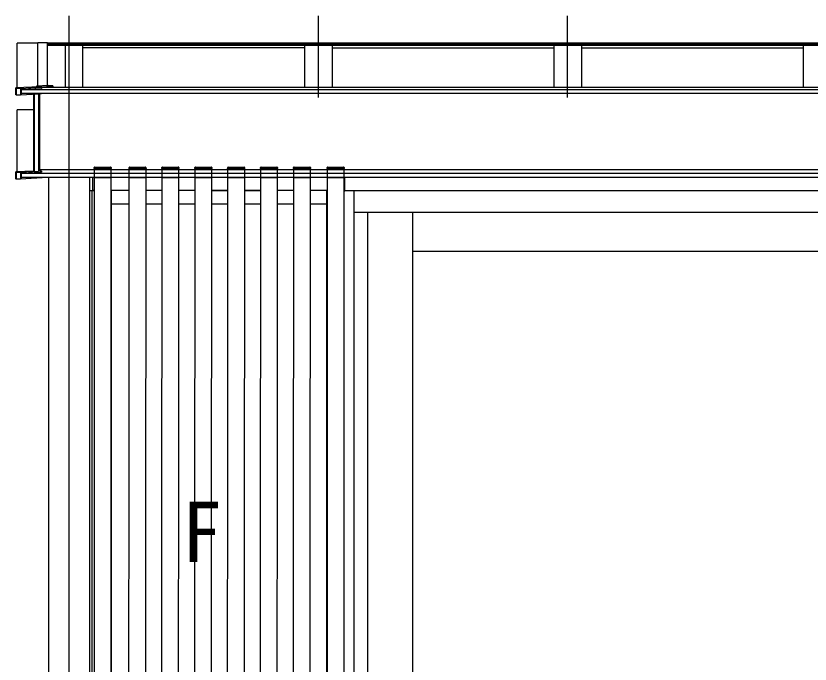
# Model space of a CAD drawing. Units: millimetres, scale not verified. Extents: x -875 to 875, y -1300 to 1292.
# Drawn here: x -618.6 to -328.7, y 782.9 to 1019.3 of the extents above; entities that cross this region are included whole.
import ezdxf
from ezdxf.enums import TextEntityAlignment as Align

# ---------------------------------------------------------------- set-up
doc = ezdxf.new("R2010")
doc.units = ezdxf.units.MM
doc.header["$LTSCALE"] = 8
doc.layers.add('0-1_USER1', color=3, linetype='Continuous')
doc.layers.add('0-6_YKK_A1', color=4, linetype='Continuous')
doc.styles.add('ＭＳ ゴシック', font='')
doc.styles.get('ＭＳ ゴシック').set_extended_font_data('MS Gothic')

msp = doc.modelspace()

# ---------------------------------------------------------------- linework, layer by layer
at = {"layer": '0-6_YKK_A1'}
for p, q in [((-599.194, 370.698), (-599.194, 1019.329)), ((-599.194, 989.593), (-599.194, 1019.329)), ((-508.194, 989.593), (-508.194, 1019.329)), ((-417.194, 989.593), (-417.194, 1019.329)), ((-610.593, 1009.329), (-618.093, 1009.329)), ((-618.093, 993.079), (-618.093, 1009.329)), ((-610.593, 1009.637), (-607.093, 1009.637)), ((-610.593, 993.752), (-610.593, 1009.637)), ((-607.093, 993.905), (-607.093, 1009.637)), ((-45.294, 1009.333), (-607.093, 1009.333)), ((-45.294, 1008.855), (-607.093, 1008.855)), ((-45.294, 1008.558), (-607.093, 1008.558)), ((-600.454, 993.264), (-600.454, 1008.558)), ((-594.194, 993.264), (-594.194, 1008.558)), ((-513.195, 1007.669), (-594.194, 1007.669)), ((-513.195, 1008.558), (-513.195, 993.264)), ((-503.195, 1008.558), (-503.195, 993.264)), ((-503.192, 1007.669), (-422.195, 1007.669)), ((-422.195, 1008.558), (-422.195, 993.264)), ((-412.195, 1008.558), (-412.195, 993.264)), ((-412.195, 1007.669), (-331.195, 1007.669)), ((-331.195, 1008.558), (-331.195, 993.264)), ((-612.79, 993.357), (-618.593, 993.053)), ((-618.593, 993.053), (-618.49, 992.933)), ((-618.49, 992.933), (-616.896, 992.905)), ((-616.896, 992.905), (-609.396, 993.298)), ((-616.896, 992.905), (-616.896, 990.527)), ((-616.509, 990.936), (-616.509, 992.437)), ((-35.879, 992.375), (-616.509, 992.377)), ((-616.449, 992.501), (-609.196, 992.88)), ((-611.093, 993.401), (-612.79, 993.357)), ((-611.093, 993.327), (-612.79, 993.357)), ((-611.078, 993.731), (-611.093, 993.657)), ((-611.093, 993.657), (-609.396, 993.657)), ((-611.093, 993.657), (-611.093, 993.327)), ((-609.396, 993.298), (-611.093, 993.327)), ((-606.793, 993.918), (-611.078, 993.731)), ((-609.396, 993.657), (-609.396, 993.298)), ((-609.196, 993.168), (-605.266, 993.373)), ((-609.196, 993.168), (-609.196, 992.88)), ((-45.023, 993.264), (-607.364, 993.264)), ((-606.793, 993.918), (-606.593, 993.918)), ((-606.593, 993.853), (-606.593, 993.918)), ((-605.096, 993.853), (-606.593, 993.853)), ((-605.266, 993.373), (-605.266, 993.264)), ((-605.096, 993.853), (-605.096, 993.844)), ((-618.49, 990.499), (-616.896, 990.527)), ((-616.896, 990.527), (-610.296, 990.872)), ((-35.879, 990.996), (-616.509, 990.996)), ((-616.456, 990.878), (-616.449, 990.878)), ((-614.193, 990.996), (-616.449, 990.878)), ((-611.993, 962.741), (-611.993, 990.784)), ((-611.89, 990.789), (-611.89, 962.621)), ((-610.296, 990.872), (-610.296, 962.593)), ((-609.909, 962.72), (-609.909, 990.786)), ((-618.093, 962.422), (-618.093, 985.026)), ((-611.993, 985.026), (-618.093, 985.026)), ((-611.993, 962.741), (-618.593, 962.395)), ((-610.296, 962.593), (-616.896, 962.247)), ((-611.89, 962.621), (-611.993, 962.741)), ((-611.89, 962.621), (-610.296, 962.593)), ((-42.479, 963.181), (-609.909, 963.181)), ((-609.196, 962.698), (-609.907, 962.704)), ((-609.196, 962.698), (-609.906, 962.704)), ((-609.855, 962.663), (-609.849, 962.663)), ((-609.196, 962.698), (-609.196, 962.691)), ((-589.994, 963.698), (-589.975, 964.01)), ((-589.794, 963.698), (-589.994, 963.698)), ((-583.993, 963.698), (-589.794, 963.698)), ((-589.775, 964.198), (-584.013, 964.198)), ((-577.294, 963.698), (-577.275, 964.01)), ((-577.094, 963.698), (-577.294, 963.698)), ((-571.293, 963.698), (-577.094, 963.698)), ((-577.075, 964.198), (-571.313, 964.198)), ((-565.294, 963.698), (-565.275, 964.01)), ((-565.094, 963.698), (-565.294, 963.698)), ((-559.293, 963.698), (-565.094, 963.698)), ((-565.075, 964.198), (-559.313, 964.198)), ((-553.294, 963.698), (-553.275, 964.01)), ((-553.094, 963.698), (-553.294, 963.698)), ((-547.293, 963.698), (-553.094, 963.698)), ((-553.075, 964.198), (-547.313, 964.198)), ((-541.294, 963.698), (-541.275, 964.01)), ((-541.094, 963.698), (-541.294, 963.698)), ((-535.293, 963.698), (-541.094, 963.698)), ((-541.075, 964.198), (-535.313, 964.198)), ((-529.294, 963.698), (-529.275, 964.01)), ((-529.094, 963.698), (-529.294, 963.698)), ((-523.293, 963.698), (-529.094, 963.698)), ((-529.075, 964.198), (-523.313, 964.198)), ((-517.294, 963.698), (-517.275, 964.01)), ((-517.094, 963.698), (-517.294, 963.698)), ((-511.293, 963.698), (-517.094, 963.698)), ((-517.075, 964.198), (-511.313, 964.198)), ((-504.994, 963.698), (-504.975, 964.01)), ((-504.794, 963.698), (-504.994, 963.698)), ((-498.993, 963.698), (-504.794, 963.698)), ((-504.775, 964.198), (-499.013, 964.198)), ((-618.49, 962.275), (-618.593, 962.395)), ((-618.49, 962.275), (-616.896, 962.247)), ((-616.896, 959.81), (-618.49, 959.81)), ((-616.896, 962.247), (-616.896, 959.81)), ((-616.509, 960.389), (-616.509, 961.879)), ((-35.879, 961.817), (-616.509, 961.817)), ((-35.879, 960.438), (-616.509, 960.438)), ((-616.455, 960.333), (-616.449, 960.333)), ((-616.449, 961.943), (-609.196, 962.322)), ((-614.428, 960.438), (-616.449, 960.333)), ((-606.694, 960.438), (-606.694, 463.398)), ((-591.694, 960.438), (-591.694, 463.398)), ((-498.894, 960.438), (-498.894, 955.489)), ((-591.694, 955.698), (-589.894, 955.698)), ((-590.694, 440.698), (-590.694, 955.698)), ((-577.197, 955.698), (-583.894, 955.698)), ((-583.694, 675.298), (-583.694, 955.698)), ((-565.197, 955.698), (-571.197, 955.698)), ((-553.197, 955.698), (-559.197, 955.698)), ((-547.197, 955.698), (-541.197, 955.698)), ((-541.197, 955.698), (-547.197, 955.698)), ((-535.197, 955.698), (-529.197, 955.698)), ((-529.197, 955.698), (-535.197, 955.698)), ((-517.197, 955.698), (-523.197, 955.698)), ((-504.894, 955.698), (-511.197, 955.698)), ((-505.094, 675.298), (-505.094, 955.698)), ((-498.894, 955.889), (-498.494, 955.889)), ((-498.494, 955.698), (-60.694, 955.698)), ((-495.094, 440.698), (-495.094, 955.698)), ((-577.201, 950.698), (-583.694, 950.698)), ((-565.201, 950.698), (-571.201, 950.698)), ((-553.201, 950.698), (-559.201, 950.698)), ((-541.201, 950.698), (-547.201, 950.698)), ((-529.201, 950.698), (-535.201, 950.698)), ((-517.201, 950.698), (-523.201, 950.698)), ((-505.094, 950.698), (-511.201, 950.698)), ((-495.094, 947.698), (-68.694, 947.698)), ((-490.094, 442.698), (-490.094, 947.698)), ((-473.694, 442.698), (-473.694, 947.698)), ((-473.694, 933.498), (-290.894, 933.498))]:
    msp.add_line(p, q, dxfattribs=at)
for points in [[(-618.49, 992.933), (-618.49, 990.499), (-618.593, 990.557), (-618.593, 993.053)], [(-609.396, 993.657), (-605.096, 993.844), (-605.096, 993.264)], [(-609.196, 990.996), (-609.196, 990.889), (-609.849, 990.849)], [(-609.849, 962.663), (-609.196, 962.691), (-609.196, 962.322)], [(-589.894, 960.438), (-589.894, 963.698), (-583.894, 963.698), (-583.894, 960.438)], [(-583.813, 964.01), (-583.794, 963.698), (-583.993, 963.698)], [(-577.194, 960.438), (-577.194, 963.698), (-571.194, 963.698), (-571.194, 960.438)], [(-571.113, 964.01), (-571.094, 963.698), (-571.293, 963.698)], [(-565.194, 960.438), (-565.194, 963.698), (-559.194, 963.698), (-559.194, 960.438)], [(-559.113, 964.01), (-559.094, 963.698), (-559.293, 963.698)], [(-553.194, 960.438), (-553.194, 963.698), (-547.194, 963.698), (-547.194, 960.438)], [(-547.113, 964.01), (-547.094, 963.698), (-547.293, 963.698)], [(-541.194, 960.438), (-541.194, 963.698), (-535.194, 963.698), (-535.194, 960.438)], [(-535.113, 964.01), (-535.094, 963.698), (-535.293, 963.698)], [(-529.194, 960.438), (-529.194, 963.698), (-523.194, 963.698), (-523.194, 960.438)], [(-523.113, 964.01), (-523.094, 963.698), (-523.293, 963.698)], [(-517.194, 960.438), (-517.194, 963.698), (-511.194, 963.698), (-511.194, 960.438)], [(-511.113, 964.01), (-511.094, 963.698), (-511.293, 963.698)], [(-504.894, 960.438), (-504.894, 963.698), (-498.894, 963.698), (-498.894, 960.438)], [(-498.813, 964.01), (-498.794, 963.698), (-498.993, 963.698)], [(-618.49, 962.275), (-618.49, 959.81), (-618.593, 959.899), (-618.593, 962.395)], [(-607.096, 960.438), (-607.096, 960.323), (-616.896, 959.81)], [(-589.894, 955.698), (-590.494, 955.698), (-590.494, 960.438)], [(-498.894, 955.489), (-498.494, 955.489), (-498.494, 960.438)]]:
    msp.add_lwpolyline(points, dxfattribs=at)
for points in [[(-589.894, 960.438), (-583.894, 960.438), (-583.894, 447.698), (-589.894, 447.698)], [(-577.194, 960.438), (-571.194, 960.438), (-571.394, 667.298), (-577.394, 667.298)], [(-565.194, 960.438), (-559.194, 960.438), (-559.394, 667.298), (-565.394, 667.298)], [(-553.194, 960.438), (-547.194, 960.438), (-547.394, 667.298), (-553.394, 667.298)], [(-541.194, 960.438), (-535.194, 960.438), (-535.394, 667.298), (-541.394, 667.298)], [(-529.194, 960.438), (-523.194, 960.438), (-523.394, 667.298), (-529.394, 667.298)], [(-517.194, 960.438), (-511.194, 960.438), (-511.394, 667.298), (-517.394, 667.298)], [(-504.894, 960.438), (-498.894, 960.438), (-498.894, 447.698), (-504.894, 447.698)]]:
    msp.add_lwpolyline(points, close=True, dxfattribs=at)
for centre, start, end in [((-589.775, 963.998), 90, 176.5), ((-584.013, 963.998), 3.5, 90), ((-577.075, 963.998), 90, 176.5), ((-571.313, 963.998), 3.5, 90), ((-565.075, 963.998), 90, 176.5), ((-559.313, 963.998), 3.5, 90), ((-553.075, 963.998), 90, 176.5), ((-547.313, 963.998), 3.5, 90), ((-541.075, 963.998), 90, 176.5), ((-535.313, 963.998), 3.5, 90), ((-529.075, 963.998), 90, 176.5), ((-523.313, 963.998), 3.5, 90), ((-517.075, 963.998), 90, 176.5), ((-511.313, 963.998), 3.5, 90), ((-504.775, 963.998), 90, 176.5), ((-499.013, 963.998), 3.5, 90)]:
    msp.add_arc(centre, 0.2, start, end, dxfattribs=at)
for centre, major_axis, ratio, start_param, end_param in [((-616.449, 992.441), (0.0401, 0.0467), 0.940582, 0.732081, 2.3115275), ((-616.449, 990.938), (0.0389, 0.047), 0.956886, 2.2836504, 3.8630969), ((-609.849, 990.79), (0.0401, 0.0467), 0.940653, 0.7407203, 2.3114405), ((-609.849, 962.723), (0.0389, 0.047), 0.956815, 2.2838186, 3.8545388), ((-616.449, 961.883), (0.0401, 0.0467), 0.940582, 0.732081, 2.3115275), ((-616.449, 960.393), (0.0396, 0.0468), 0.948716, 2.2998762, 3.8706726)]:
    msp.add_ellipse(centre, major_axis=major_axis, ratio=ratio, start_param=start_param, end_param=end_param, dxfattribs=at)

# ---------------------------------------------------------------- texts
at = {"layer": '0-1_USER1', "style": 'ＭＳ ゴシック'}
msp.add_text('F', height=21.99, dxfattribs=at).set_placement((-558.162, 813.498), align=Align.BOTTOM_LEFT)

doc.saveas('drawing.dxf')
